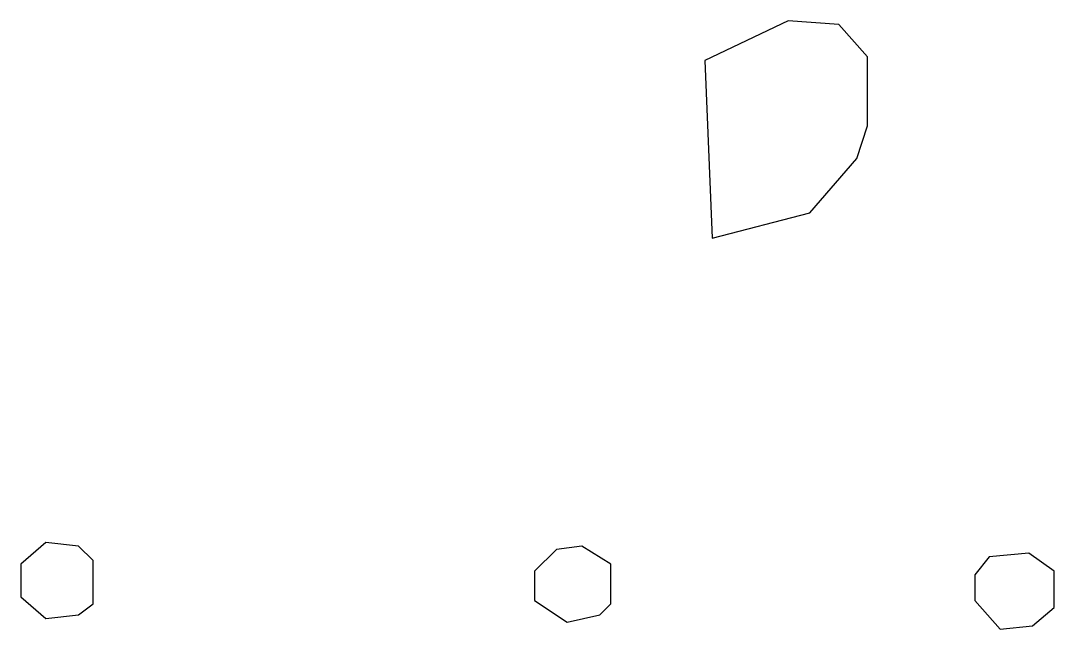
# Model space of a CAD drawing. Header units: millimetres. Extents: x 7.3 to 19.3, y 121.2 to 128.2.
import ezdxf

# ---------------------------------------------------------------- set-up
doc = ezdxf.new("R2010")
doc.units = ezdxf.units.MM

msp = doc.modelspace()

# ---------------------------------------------------------------- linework, layer by layer
for points in [[(15.289, 125.712), (16.421, 126.005), (16.966, 126.634), (17.091, 127.012), (17.091, 127.808), (16.756, 128.185), (16.169, 128.227), (15.205, 127.766)], [(7.281, 121.561), (7.574, 121.31), (7.952, 121.352), (8.119, 121.477), (8.119, 121.981), (7.952, 122.148), (7.574, 122.19), (7.281, 121.939)], [(13.234, 121.519), (13.612, 121.268), (13.989, 121.352), (14.115, 121.477), (14.115, 121.939), (13.779, 122.148), (13.486, 122.106), (13.234, 121.855)], [(18.331, 121.813), (18.331, 121.519), (18.625, 121.184), (19.002, 121.226), (19.253, 121.435), (19.253, 121.855), (18.96, 122.064), (18.499, 122.022)]]:
    msp.add_lwpolyline(points, close=True)

doc.saveas('drawing.dxf')
